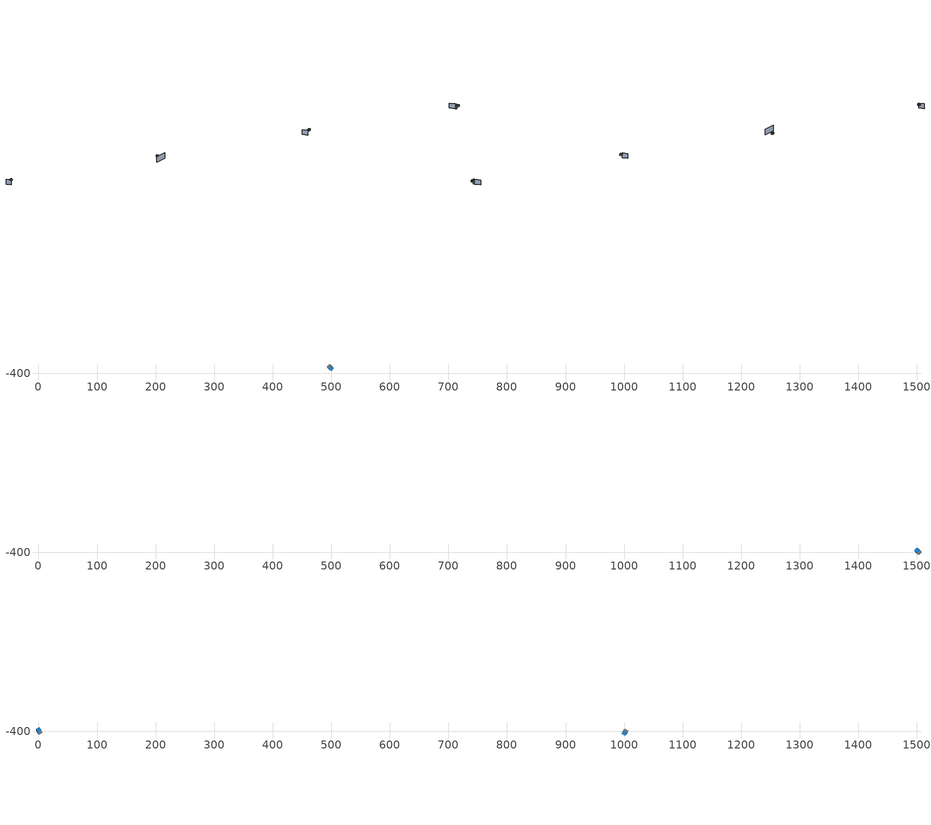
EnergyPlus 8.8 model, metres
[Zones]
1Perim
 floor adiabatic (115mmSandLimeBrick): 497.98,-394.13 494.38,-391.06 498.26,-386.49 501.87,-389.56 z4.24
 wall outside (U0-4): 497.98,-394.13 501.87,-389.56 z4.24:8.48
 wall to 1Core (115mmSandLimeBrick): 498.26,-386.49 494.38,-391.06 z4.24:8.48
 wall adiabatic (115mmSandLimeBrick): 501.87,-389.56 498.26,-386.49 / 494.38,-391.06 497.98,-394.13 z4.24:8.48
 window (Double): 498.05,-394.05 501.8,-389.63 z5.09:6.85
 ceiling adiabatic (115mmSandLimeBrick): 497.98,-394.13 501.87,-389.56 499.16,-387.26 495.28,-391.83 z8.48
 roof outside (U0-3): 495.28,-391.83 499.16,-387.26 498.26,-386.49 494.38,-391.06 z8.48
1Core
 floor adiabatic (115mmSandLimeBrick): 494.38,-391.06 493.06,-389.95 496.95,-385.37 498.26,-386.49 z4.24
 wall adiabatic (115mmSandLimeBrick): 498.26,-386.49 496.95,-385.37 493.06,-389.95 494.38,-391.06 z4.24:8.48
 ceiling adiabatic (115mmSandLimeBrick): 494.38,-391.06 498.26,-386.49 497.28,-385.65 493.39,-390.23 z8.48
 roof outside (U0-3): 493.39,-390.23 497.28,-385.65 496.95,-385.37 493.06,-389.95 z8.48
3Perim
 floor adiabatic (115mmSandLimeBrick): 1502.02,-395.03 1505.62,-398.1 1501.74,-402.67 1498.13,-399.6 z8.48
 wall outside (U0-4): 1502.02,-395.03 1498.13,-399.6 z8.48:12.73
 wall to 3Core (115mmSandLimeBrick): 1501.74,-402.67 1505.62,-398.1 z8.48:12.73
 wall adiabatic (115mmSandLimeBrick): 1498.13,-399.6 1501.74,-402.67 / 1505.62,-398.1 1502.02,-395.03 z8.48:12.73
 window (Double): 1501.95,-395.11 1498.2,-399.53 z9.33:11.09
 ceiling adiabatic (115mmSandLimeBrick): 1502.02,-395.03 1498.13,-399.6 1500.84,-401.9 1504.72,-397.33 z12.73
 roof outside (U0-3): 1504.72,-397.33 1500.84,-401.9 1501.74,-402.67 1505.62,-398.1 z12.73
3Core
 floor adiabatic (115mmSandLimeBrick): 1505.62,-398.1 1506.94,-399.21 1503.05,-403.79 1501.74,-402.67 z8.48
 wall adiabatic (115mmSandLimeBrick): 1501.74,-402.67 1503.05,-403.79 1506.94,-399.21 1505.62,-398.1 z8.48:12.73
 ceiling adiabatic (115mmSandLimeBrick): 1505.62,-398.1 1501.74,-402.67 1502.72,-403.51 1506.61,-398.93 z12.73
 roof outside (U0-3): 1506.61,-398.93 1502.72,-403.51 1503.05,-403.79 1506.94,-399.21 z12.73
0Perim
 floor adiabatic (115mmSandLimeBrick): 2.66,-396.33 5,-400.44 -0.22,-403.41 -2.56,-399.3 z12.73
 wall outside (U0-4): 2.66,-396.33 -2.56,-399.3 z12.73:16.97
 wall to 0Core (115mmSandLimeBrick): -0.22,-403.41 5,-400.44 z12.73:16.97
 wall adiabatic (115mmSandLimeBrick): -2.56,-399.3 -0.22,-403.41 / 5,-400.44 2.66,-396.33 z12.73:16.97
 window (Double): 2.57,-396.38 -2.47,-399.25 z13.58:15.33
 ceiling adiabatic (115mmSandLimeBrick): 2.66,-396.33 -2.56,-399.3 -0.8,-402.38 4.41,-399.42 z16.97
 roof outside (U0-3): 4.41,-399.42 -0.8,-402.38 -0.22,-403.41 5,-400.44 z16.97
0Core
 floor adiabatic (115mmSandLimeBrick): 5,-400.44 5.85,-401.94 0.63,-404.91 -0.22,-403.41 z12.73
 wall adiabatic (115mmSandLimeBrick): -0.22,-403.41 0.63,-404.91 5.85,-401.94 5,-400.44 z12.73:16.97
 ceiling adiabatic (115mmSandLimeBrick): 5,-400.44 -0.22,-403.41 0.42,-404.54 5.64,-401.57 z16.97
 roof outside (U0-3): 5.64,-401.57 0.42,-404.54 0.63,-404.91 5.85,-401.94 z16.97
2Perim
 floor adiabatic (115mmSandLimeBrick): 997.63,-402.05 1000.4,-398.22 1005.26,-401.74 1002.49,-405.57 z12.73
 wall outside (U0-4): 997.63,-402.05 1002.49,-405.57 z12.73:16.97
 wall to 2Core (115mmSandLimeBrick): 1005.26,-401.74 1000.4,-398.22 z12.73:16.97
 wall adiabatic (115mmSandLimeBrick): 1002.49,-405.57 1005.26,-401.74 / 1000.4,-398.22 997.63,-402.05 z12.73:16.97
 window (Double): 997.71,-402.11 1002.41,-405.51 z13.58:15.33
 ceiling adiabatic (115mmSandLimeBrick): 997.63,-402.05 1002.49,-405.57 1004.57,-402.7 999.71,-399.18 z16.97
 roof outside (U0-3): 999.71,-399.18 1004.57,-402.7 1005.26,-401.74 1000.4,-398.22 z16.97
2Core
 floor adiabatic (115mmSandLimeBrick): 1000.4,-398.22 1001.42,-396.82 1006.28,-400.34 1005.26,-401.74 z12.73
 wall adiabatic (115mmSandLimeBrick): 1005.26,-401.74 1006.28,-400.34 1001.42,-396.82 1000.4,-398.22 z12.73:16.97
 ceiling adiabatic (115mmSandLimeBrick): 1000.4,-398.22 1005.26,-401.74 1006.02,-400.69 1001.16,-397.17 z16.97
 roof outside (U0-3): 1001.16,-397.17 1006.02,-400.69 1006.28,-400.34 1001.42,-396.82 z16.97
shading: 0.4,-407.18 -13.58,-396.3 / 995.96,-407.18 981.97,-396.3 / 1498.63,-399.02 1495.6,-396.52 / 1495.6,-396.52 1480.25,-383.82 z0:16.97; 518.89,-399.5 484.09,-419.23 z0:18.96
[Site:GroundTemperature:BuildingSurface]
14, 14, 14, 14, 14, 14, 14, 14, 14, 14, 14, 14
[Site:GroundReflectance]
0.2, 0.2, 0.2, 0.2, 0.2, 0.2, 0.2, 0.2, 0.2, 0.2, 0.2, 0.2
[Site:GroundReflectance:SnowModifier]
1, 1
[Building]
Building: North Axis {deg}=0; Terrain=Suburbs; Loads Convergence Tolerance Value=.04; Temperature Convergence Tolerance Value {deltaC}=.4; Solar Distribution=MinimalShadowing; Maximum Number of Warmup Days=25
[Construction]
115mmSandLimeBrick: Plaster_0.005_115mmSandLimeBrick, Sand-Lime Brick_0.08_115mmSandLimeBrick, Plaster_0.08_115mmSandLimeBrick
U0-4: XPS Board_0.06_U0-4, General Concrete_0.2_U0-4
U0-3: XPS Board_0.12_U0-3, General Concrete_0.2_U0-3
Double: Generic Clear Glass 6mm_0.006_Double, ARGON_0.0013_Double, Generic Clear Glass 6mm_0.006_Double
[Material] Roughness=Rough; Thermal Absorptance=0.9
Name | Thickness {m} | Conductivity {W/m-K} | Density {kg/m3} | Specific Heat {J/kg-K} | Solar Absorptance | Visible Absorptance
Plaster_0.005_115mmSandLimeBrick | 0.005 | 1 | 2000 | 1130 | 0.6 | 0.6
Sand-Lime Brick_0.08_115mmSandLimeBrick | 0.08 | 0.56 | 1200 | 1000 | 0.6 | 0.6
Plaster_0.08_115mmSandLimeBrick | 0.08 | 1 | 2000 | 1130 | 0.6 | 0.6
XPS Board_0.06_U0-4 | 0.06 | 0.034 | 35 | 1400 | 0.6 | 0.6
General Concrete_0.2_U0-4; General Concrete_0.2_U0-3 | 0.2 | 2 | 2400 | 950 | 0.7 | 0.7
XPS Board_0.12_U0-3 | 0.12 | 0.034 | 35 | 1400 | 0.6 | 0.6
[WindowMaterial:Glazing]
Generic Clear Glass 6mm_0.006_Double: Optical Data Type=SpectralAverage; Window Glass Spectral Data Set=SpectralAverage; Thickness {m}=0.006; Solar Transmittance at Normal Incidence=0.68; Front Side Solar Reflectance at Normal Incidence=0.09; Back Side Solar Reflectance at Normal Incidence=0.1; Visible Transmittance at Normal Incidence=0.81; Front Side Visible Reflectance at Normal Incidence=0.11; Back Side Visible Reflectance at Normal Incidence=0.12; Infrared Transmittance at Normal Incidence=0; Front Side Infrared Hemispherical Emissivity=0.2; Back Side Infrared Hemispherical Emissivity=0.2; Conductivity {W/m-K}=0.9; Dirt Correction Factor for Solar and Visible Transmittance=1
[WindowMaterial:Gas]
ARGON_0.0013_Double: Gas Type=ARGON; Thickness {m}=0.0013
[EnergyManagementSystem:Sensor]
Name | Output:Variable or Output:Meter Index Key | Output:Variable or Output:Meter
OutdoorTemp | Environment | Site Outdoor Air Drybulb Temperature
OutdoorRelHumid | Environment | Site Outdoor Air Relative Humidity
USRNATVENT_0Perim; USRNATVENT_1Perim; USRNATVENT_2Perim; USRNATVENT_3Perim | AllOff | Schedule Value
[Zone] Type=1; Multiplier=1; Zone Inside Convection Algorithm=TARP; Zone Outside Convection Algorithm=DOE-2
Name | Volume {m3} | Floor Area {m2}
0Perim; 1Perim; 2Perim; 3Perim | 120.362 | 28.3714
0Core; 1Core; 2Core; 3Core | 43.967 | 10.3638
[People] Number of People Schedule=30HrWk; Number of People Calculation Method=People/Area; People per Zone Floor Area {person/m2}=0.25; Fraction Radiant=0.3; Sensible Heat Fraction=AUTOCALCULATE; Carbon Dioxide Generation Rate {m3/s-W}=3.82e-08; Enable ASHRAE 55 Comfort Warnings=No; Mean Radiant Temperature Calculation Type=ZoneAveraged; Clothing Insulation Calculation Method=DynamicClothingModelASHRAE55; Thermal Comfort Model 1 Type=AdaptiveASH55
Name | Zone or ZoneList | Activity Level Schedule | Work Efficiency Schedule | Air Velocity Schedule
People 0Perim | 0Perim | 0PerimPeopleActivity | 0PerimWorkEfficiency | 0PerimAirVelocity
People 0Core | 0Core | 0CorePeopleActivity | 0CoreWorkEfficiency | 0CoreAirVelocity
People 1Perim | 1Perim | 1PerimPeopleActivity | 1PerimWorkEfficiency | 1PerimAirVelocity
People 1Core | 1Core | 1CorePeopleActivity | 1CoreWorkEfficiency | 1CoreAirVelocity
People 2Perim | 2Perim | 2PerimPeopleActivity | 2PerimWorkEfficiency | 2PerimAirVelocity
People 2Core | 2Core | 2CorePeopleActivity | 2CoreWorkEfficiency | 2CoreAirVelocity
People 3Perim | 3Perim | 3PerimPeopleActivity | 3PerimWorkEfficiency | 3PerimAirVelocity
People 3Core | 3Core | 3CorePeopleActivity | 3CoreWorkEfficiency | 3CoreAirVelocity
[ElectricEquipment] Schedule=30HrWk; Design Level Calculation Method=Watts/Area; Watts per Zone Floor Area {W/m2}=25; Fraction Latent=0; Fraction Radiant=.2; Fraction Lost=0
Name | Zone or ZoneList
0Perim Equipment 1 | 0Perim
0Core Equipment 1 | 0Core
1Perim Equipment 1 | 1Perim
1Core Equipment 1 | 1Core
2Perim Equipment 1 | 2Perim
2Core Equipment 1 | 2Core
3Perim Equipment 1 | 3Perim
3Core Equipment 1 | 3Core
[Lights] Schedule=30HrWk; Design Level Calculation Method=Watts/Area; Watts per Zone Floor Area {W/m2}=10; Return Air Fraction=0; Fraction Radiant=.42; Fraction Visible=.18; Fraction Replaceable=1
Name | Zone or ZoneList
0Perim General lighting | 0Perim
0Core General lighting | 0Core
1Perim General lighting | 1Perim
1Core General lighting | 1Core
2Perim General lighting | 2Perim
2Core General lighting | 2Core
3Perim General lighting | 3Perim
3Core General lighting | 3Core
[Daylighting:Controls] Daylighting Method=SplitFlux; Lighting Control Type=Continuous; Minimum Input Power Fraction for Continuous or ContinuousOff Dimming Control=0.1; Minimum Light Output Fraction for Continuous or ContinuousOff Dimming Control=0.1; Number of Stepped Control Steps=3; Probability Lighting will be Reset When Needed in Manual Stepped Control=1; Glare Calculation Azimuth Angle of View Direction Clockwise from Zone y-Axis {deg}=0; Maximum Allowable Discomfort Glare Index=22; Fraction of Zone Controlled by Reference Point 1=1; Illuminance Setpoint at Reference Point 1 {lux}=500
Name | Zone | Glare Calculation Daylighting Reference Point | Daylighting Reference Point 1
0Perim_DaylCtrl | 0Perim | 0Perim_DaylRefPt1 | 0Perim_DaylRefPt1
0Core_DaylCtrl | 0Core | 0Core_DaylRefPt1 | 0Core_DaylRefPt1
1Perim_DaylCtrl | 1Perim | 1Perim_DaylRefPt1 | 1Perim_DaylRefPt1
1Core_DaylCtrl | 1Core | 1Core_DaylRefPt1 | 1Core_DaylRefPt1
2Perim_DaylCtrl | 2Perim | 2Perim_DaylRefPt1 | 2Perim_DaylRefPt1
2Core_DaylCtrl | 2Core | 2Core_DaylRefPt1 | 2Core_DaylRefPt1
3Perim_DaylCtrl | 3Perim | 3Perim_DaylRefPt1 | 3Perim_DaylRefPt1
3Core_DaylCtrl | 3Core | 3Core_DaylRefPt1 | 3Core_DaylRefPt1
[ZoneControl:Thermostat]
Name | Zone or ZoneList | Control Type Schedule | Control 1
0Perim Thermostat | 0Perim | 0PerimZoneControlTypeSched | Dual Setpoint - Zone 0Perim
0Core Thermostat | 0Core | 0CoreZoneControlTypeSched | Dual Setpoint - Zone 0Core
1Perim Thermostat | 1Perim | 1PerimZoneControlTypeSched | Dual Setpoint - Zone 1Perim
1Core Thermostat | 1Core | 1CoreZoneControlTypeSched | Dual Setpoint - Zone 1Core
2Perim Thermostat | 2Perim | 2PerimZoneControlTypeSched | Dual Setpoint - Zone 2Perim
2Core Thermostat | 2Core | 2CoreZoneControlTypeSched | Dual Setpoint - Zone 2Core
3Perim Thermostat | 3Perim | 3PerimZoneControlTypeSched | Dual Setpoint - Zone 3Perim
3Core Thermostat | 3Core | 3CoreZoneControlTypeSched | Dual Setpoint - Zone 3Core
[ThermostatSetpoint:DualSetpoint]
Name | Heating Setpoint Temperature Schedule | Cooling Setpoint Temperature Schedule
Dual Setpoint - Zone 0Perim | 0PerimHeating_SP_Sch | 0PerimCooling_SP_Sch
Dual Setpoint - Zone 0Core | 0CoreHeating_SP_Sch | 0CoreCooling_SP_Sch
Dual Setpoint - Zone 1Perim | 1PerimHeating_SP_Sch | 1PerimCooling_SP_Sch
Dual Setpoint - Zone 1Core | 1CoreHeating_SP_Sch | 1CoreCooling_SP_Sch
Dual Setpoint - Zone 2Perim | 2PerimHeating_SP_Sch | 2PerimCooling_SP_Sch
Dual Setpoint - Zone 2Core | 2CoreHeating_SP_Sch | 2CoreCooling_SP_Sch
Dual Setpoint - Zone 3Perim | 3PerimHeating_SP_Sch | 3PerimCooling_SP_Sch
Dual Setpoint - Zone 3Core | 3CoreHeating_SP_Sch | 3CoreCooling_SP_Sch
[Zone equipment]
0Perim: 0Perim Ideal Loads Air
0Core: 0Core Ideal Loads Air
1Perim: 1Perim Ideal Loads Air
1Core: 1Core Ideal Loads Air
2Perim: 2Perim Ideal Loads Air
2Core: 2Core Ideal Loads Air
3Perim: 3Perim Ideal Loads Air
3Core: 3Core Ideal Loads Air
[ZoneHVAC:IdealLoadsAirSystem] Maximum Heating Supply Air Temperature {C}=30; Minimum Cooling Supply Air Temperature {C}=18; Maximum Heating Supply Air Humidity Ratio {kgWater/kgDryAir}=0.01; Minimum Cooling Supply Air Humidity Ratio {kgWater/kgDryAir}=0.008; Heating Limit=NoLimit; Maximum Heating Air Flow Rate {m3/s}=100; Cooling Limit=NoLimit; Maximum Cooling Air Flow Rate {m3/s}=100; Heating Availability Schedule=AllOn; Cooling Availability Schedule=AllOn; Dehumidification Control Type=None; Humidification Control Type=None; Demand Controlled Ventilation Type=OccupancySchedule; Outdoor Air Economizer Type=DifferentialEnthalpy; Heat Recovery Type=Enthalpy; Sensible Heat Recovery Effectiveness=0.7; Latent Heat Recovery Effectiveness=0.65
Name | Design Specification Outdoor Air Object
0Perim Ideal Loads Air | 0PerimMinFreshAir
0Core Ideal Loads Air | 0CoreMinFreshAir
1Perim Ideal Loads Air | 1PerimMinFreshAir
1Core Ideal Loads Air | 1CoreMinFreshAir
2Perim Ideal Loads Air | 2PerimMinFreshAir
2Core Ideal Loads Air | 2CoreMinFreshAir
3Perim Ideal Loads Air | 3PerimMinFreshAir
3Core Ideal Loads Air | 3CoreMinFreshAir
[DesignSpecification:OutdoorAir] Outdoor Air Method=Sum; Outdoor Air Flow per Person {m3/s-person}=0.001; Outdoor Air Flow per Zone Floor Area {m3/s-m2}=0.001; Outdoor Air Schedule=60HrWk
0PerimMinFreshAir; 0CoreMinFreshAir; 1PerimMinFreshAir; 1CoreMinFreshAir; 2PerimMinFreshAir; 2CoreMinFreshAir; 3PerimMinFreshAir; 3CoreMinFreshAir
[ZoneVentilation:DesignFlowRate] Schedule=AllOn; Design Flow Rate Calculation Method=AirChanges/Hour; Air Changes per Hour {1/hr}=0; Ventilation Type=NATURAL; Fan Pressure Rise {Pa}=0; Fan Total Efficiency=1; Constant Term Coefficient=1; Temperature Term Coefficient=0; Velocity Term Coefficient=0; Velocity Squared Term Coefficient=0; Minimum Indoor Temperature {C}=18; Delta Temperature {deltaC}=1; Maximum Wind Speed {m/s}=40
Name | Zone or ZoneList
0Perim ScheduledVent | 0Perim
1Perim ScheduledVent | 1Perim
2Perim ScheduledVent | 2Perim
3Perim ScheduledVent | 3Perim
[EnergyManagementSystem:Actuator] Actuated Component Type=Schedule:Constant; Actuated Component Control Type=Schedule Value
Name | Actuated Component Unique
NATVENT_AVAIL_SCHED_ACTUATOR_0Perim | NATVENT_AVAIL_SCHED_0Perim
NATVENT_AVAIL_SCHED_ACTUATOR_1Perim | NATVENT_AVAIL_SCHED_1Perim
NATVENT_AVAIL_SCHED_ACTUATOR_2Perim | NATVENT_AVAIL_SCHED_2Perim
NATVENT_AVAIL_SCHED_ACTUATOR_3Perim | NATVENT_AVAIL_SCHED_3Perim
[EnergyManagementSystem:ProgramCallingManager]
My 0Perim_Setpoint_Schedule_Calculator_Example: BeginTimestepBeforePredictor; 0Perim_ErlEnforceBinary
My 1Perim_Setpoint_Schedule_Calculator_Example: BeginTimestepBeforePredictor; 1Perim_ErlEnforceBinary
My 2Perim_Setpoint_Schedule_Calculator_Example: BeginTimestepBeforePredictor; 2Perim_ErlEnforceBinary
My 3Perim_Setpoint_Schedule_Calculator_Example: BeginTimestepBeforePredictor; 3Perim_ErlEnforceBinary
[EnergyManagementSystem:Program]
0Perim_ErlEnforceBinary: IF (USRNATVENT_0Perim > 0); Set NATVENT_AVAIL_SCHED_ACTUATOR_0Perim = 1; ELSE; Set NATVENT_AVAIL_SCHED_ACTUATOR_0Perim = 0; ENDIF
1Perim_ErlEnforceBinary: IF (USRNATVENT_1Perim > 0); Set NATVENT_AVAIL_SCHED_ACTUATOR_1Perim = 1; ELSE; Set NATVENT_AVAIL_SCHED_ACTUATOR_1Perim = 0; ENDIF
2Perim_ErlEnforceBinary: IF (USRNATVENT_2Perim > 0); Set NATVENT_AVAIL_SCHED_ACTUATOR_2Perim = 1; ELSE; Set NATVENT_AVAIL_SCHED_ACTUATOR_2Perim = 0; ENDIF
3Perim_ErlEnforceBinary: IF (USRNATVENT_3Perim > 0); Set NATVENT_AVAIL_SCHED_ACTUATOR_3Perim = 1; ELSE; Set NATVENT_AVAIL_SCHED_ACTUATOR_3Perim = 0; ENDIF
[ZoneVentilation:WindandStackOpenArea] Opening Area {m2}=8.14533; Opening Effectiveness=0; Effective Angle {deg}=0; Height Difference {m}=0.438865; Discharge Coefficient for Opening=0.6; Minimum Indoor Temperature {C}=22; Maximum Indoor Temperature {C}=100; Delta Temperature {deltaC}=1; Minimum Outdoor Temperature {C}=22; Maximum Outdoor Temperature {C}=26; Maximum Wind Speed {m/s}=40
Name | Zone | Opening Area Fraction Schedule
0PerimNatVent_Buoy | 0Perim | NATVENT_AVAIL_SCHED_0Perim
1PerimNatVent_Buoy | 1Perim | NATVENT_AVAIL_SCHED_1Perim
2PerimNatVent_Buoy | 2Perim | NATVENT_AVAIL_SCHED_2Perim
3PerimNatVent_Buoy | 3Perim | NATVENT_AVAIL_SCHED_3Perim
[ZoneInfiltration:DesignFlowRate] Schedule=On; Design Flow Rate Calculation Method=AirChanges/Hour; Air Changes per Hour {1/hr}=2; Constant Term Coefficient=1; Temperature Term Coefficient=0; Velocity Term Coefficient=0; Velocity Squared Term Coefficient=0
Name | Zone or ZoneList
0PerimInfiltration | 0Perim
1PerimInfiltration | 1Perim
2PerimInfiltration | 2Perim
3PerimInfiltration | 3Perim
[WaterUse:Equipment]
Name | Peak Flow Rate {m3/s} | Flow Rate Fraction Schedule | Target Temperature Schedule | Hot Water Supply Temperature Schedule | Cold Water Supply Temperature Schedule
DHW 0Perim | 0 | equipOffice | DHW Supply Temperature 0Perim | DHW Supply Temperature 0Perim | DHW Mains Temperature 0Perim
DHW 0Core | 2.87884e-06 | 60HrWk | DHW Supply Temperature 0Core | DHW Supply Temperature 0Core | DHW Mains Temperature 0Core
DHW 1Perim | 0 | equipOffice | DHW Supply Temperature 1Perim | DHW Supply Temperature 1Perim | DHW Mains Temperature 1Perim
DHW 1Core | 2.87884e-06 | 60HrWk | DHW Supply Temperature 1Core | DHW Supply Temperature 1Core | DHW Mains Temperature 1Core
DHW 2Perim | 0 | equipOffice | DHW Supply Temperature 2Perim | DHW Supply Temperature 2Perim | DHW Mains Temperature 2Perim
DHW 2Core | 2.87884e-06 | 60HrWk | DHW Supply Temperature 2Core | DHW Supply Temperature 2Core | DHW Mains Temperature 2Core
DHW 3Perim | 0 | equipOffice | DHW Supply Temperature 3Perim | DHW Supply Temperature 3Perim | DHW Mains Temperature 3Perim
DHW 3Core | 2.87884e-06 | 60HrWk | DHW Supply Temperature 3Core | DHW Supply Temperature 3Core | DHW Mains Temperature 3Core
[Schedule:Constant]
On: On/Off, 1
0PerimPeopleActivity; 0CorePeopleActivity; 1PerimPeopleActivity; 1CorePeopleActivity; 2PerimPeopleActivity; 2CorePeopleActivity; 3PerimPeopleActivity; 3CorePeopleActivity: Any Number, 125.28
0PerimAirVelocity; 0CoreAirVelocity; 1PerimAirVelocity; 1CoreAirVelocity; 2PerimAirVelocity; 2CoreAirVelocity; 3PerimAirVelocity; 3CoreAirVelocity: Any Number, 0.2
0PerimWorkEfficiency; 0CoreWorkEfficiency; 1PerimWorkEfficiency; 1CoreWorkEfficiency; 2PerimWorkEfficiency; 2CoreWorkEfficiency; 3PerimWorkEfficiency; 3CoreWorkEfficiency: Any Number, 0
0PerimHeating_SP_Sch; 0PerimCooling_SP_Sch; 0CoreHeating_SP_Sch; 0CoreCooling_SP_Sch; 1PerimHeating_SP_Sch; 1PerimCooling_SP_Sch; 1CoreHeating_SP_Sch; 1CoreCooling_SP_Sch; 2PerimHeating_SP_Sch; 2PerimCooling_SP_Sch; 2CoreHeating_SP_Sch; 2CoreCooling_SP_Sch; 3PerimHeating_SP_Sch; 3PerimCooling_SP_Sch; 3CoreHeating_SP_Sch; 3CoreCooling_SP_Sch: Temperature, 22
0PerimZoneControlTypeSched; 0CoreZoneControlTypeSched; 1PerimZoneControlTypeSched; 1CoreZoneControlTypeSched; 2PerimZoneControlTypeSched; 2CoreZoneControlTypeSched; 3PerimZoneControlTypeSched; 3CoreZoneControlTypeSched: Any Number, 4
NATVENT_AVAIL_SCHED_0Perim; NATVENT_AVAIL_SCHED_1Perim; NATVENT_AVAIL_SCHED_2Perim; NATVENT_AVAIL_SCHED_3Perim: Fraction, 1
DHW Supply Temperature 0Perim; DHW Supply Temperature 0Core; DHW Supply Temperature 1Perim; DHW Supply Temperature 1Core; DHW Supply Temperature 2Perim; DHW Supply Temperature 2Core; DHW Supply Temperature 3Perim; DHW Supply Temperature 3Core: Temperature, 65
DHW Mains Temperature 0Perim; DHW Mains Temperature 0Core; DHW Mains Temperature 1Perim; DHW Mains Temperature 1Core; DHW Mains Temperature 2Perim; DHW Mains Temperature 2Core; DHW Mains Temperature 3Perim; DHW Mains Temperature 3Core: Temperature, 10
[Schedule:Year]
30HrWk: 30HrWk, 1, 1, 12, 31
60HrWk: 60HrWk, 1, 1, 12, 31
AllOn: AllOn, 1, 1, 12, 31
equipOffice: equipOffice, 1, 1, 12, 31
AllOff: AllOff, 1, 1, 12, 31
[Schedule:Week:Daily]
30HrWk: 30HrWkDay, 30HrWkDay, 30HrWkDay, 30HrWkDay, 30HrWkDay, 30HrWkDay, 30HrWkDay, 30HrWkDay, 30HrWkDay, 30HrWkDay, 30HrWkDay, 30HrWkDay
60HrWk: 60HrWkDay, 60HrWkDay, 60HrWkDay, 60HrWkDay, 60HrWkDay, 60HrWkDay, 60HrWkDay, 60HrWkDay, 60HrWkDay, 60HrWkDay, 60HrWkDay, 60HrWkDay
AllOn: AllOn, AllOn, AllOn, AllOn, AllOn, AllOn, AllOn, AllOn, AllOn, AllOn, AllOn, AllOn
equipOffice: equipOfficeWeekEnd, equipOffice, equipOffice, equipOffice, equipOffice, equipOffice, equipOfficeWeekEnd, equipOfficeWeekEnd, equipOffice, equipOffice, equipOffice, equipOffice
AllOff: AllOff, AllOff, AllOff, AllOff, AllOff, AllOff, AllOff, AllOff, AllOff, AllOff, AllOff, AllOff
[Schedule:Day:Hourly]
30HrWkDay; equipOffice; equipOfficeWeekEnd: 0.1, 0.1, 0.1, 0.1, 0.1, 0.1, 0.1, 0.2, 0.4, 0.6, 0.8, 0.8, 0.4, 0.6, 0.8, 0.8, 0.4, 0.2, 0.1, 0.1, 0.1, 0.1, 0.1, 0.1
60HrWkDay: 0.2, 0.2, 0.2, 0.2, 0.2, 0.2, 0.2, 0.4, 0.8, 0.8, 1, 1, 0.8, 1, 1, 1, 0.8, 0.4, 0.2, 0.2, 0.2, 0.2, 0.2, 0.2
AllOn: 1, 1, 1, 1, 1, 1, 1, 1, 1, 1, 1, 1, 1, 1, 1, 1, 1, 1, 1, 1, 1, 1, 1, 1
AllOff: 0, 0, 0, 0, 0, 0, 0, 0, 0, 0, 0, 0, 0, 0, 0, 0, 0, 0, 0, 0, 0, 0, 0, 0
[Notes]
----  This file was generated with Archsim v.4.0.2.17
-------------------------ERL SENSORS--------------------------
115mmSandLimeBrick GasType: Partition
